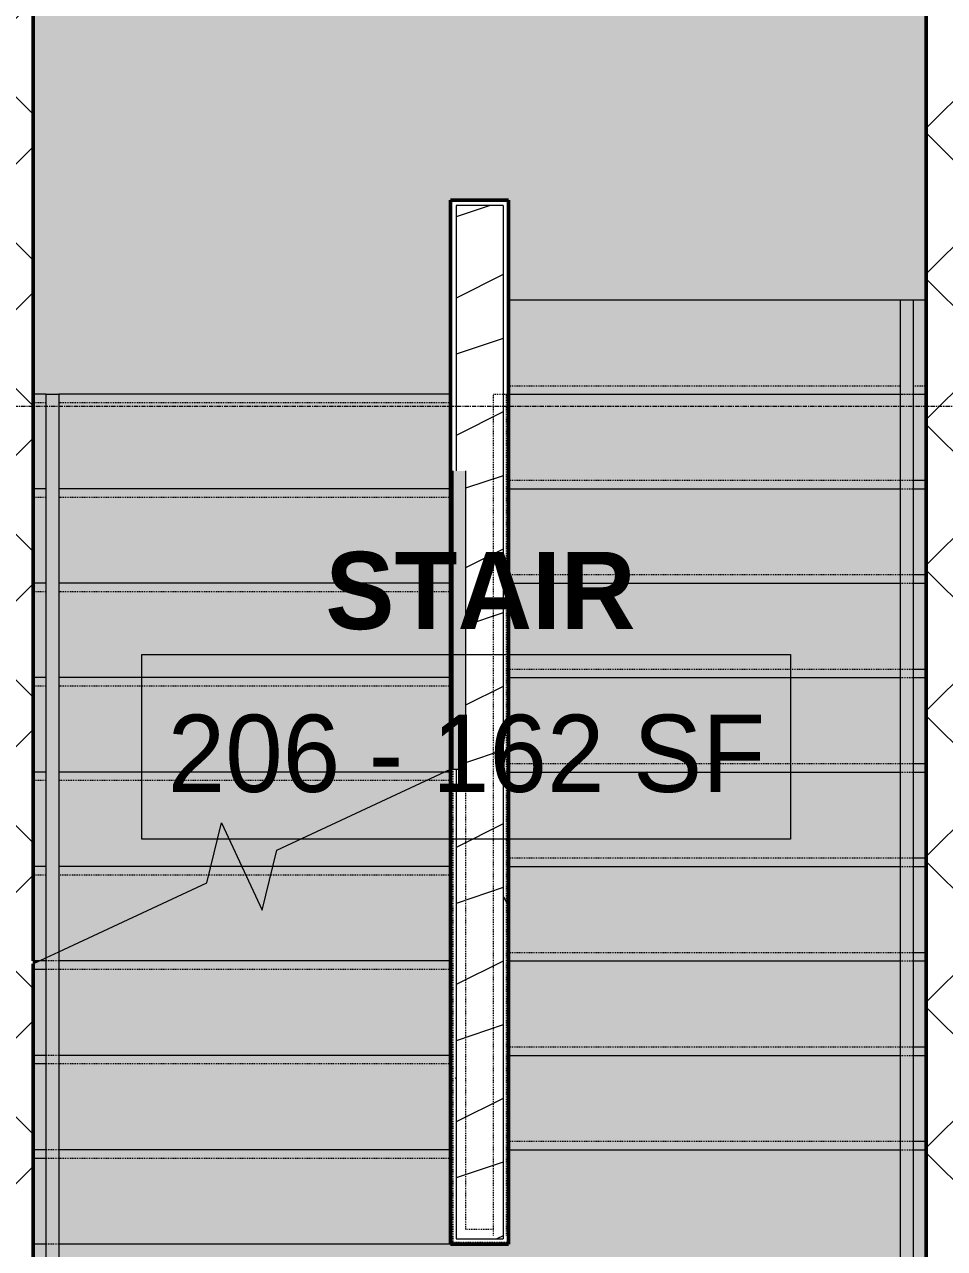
# Model space of a CAD drawing. Header units: inches. Extents: x -4218 to -1814, y 9706 to 12426.
# Drawn here: x -2633.3 to -2526.2, y 10069.1 to 10211.7 of the extents above; entities that cross this region are included whole.
import ezdxf

# ---------------------------------------------------------------- set-up
doc = ezdxf.new("R2010")
doc.units = ezdxf.units.IN
doc.header["$MEASUREMENT"] = 0
doc.linetypes.add('Grid Line 1_2_', pattern=[0.875, 0.5, -0.125, 0.125, -0.125])
doc.linetypes.add('Overhead 1_16_', pattern=[0.101562, 0.0625, -0.039062])
for name, color, linetype, lineweight in [('0-1', 7, 'Continuous', 5), ('0-5', 135, 'Continuous', 13), ('A-AREA-IDEN', 2, 'Continuous', 9), ('A-FLOR-1', 10, 'Continuous', 13), ('A-FLOR-HRAL-1', 9, 'Continuous', 9), ('A-FLOR-HRAL-2', 7, 'Continuous', 9), ('A-FLOR-HRAL-MBND-1', 7, 'Overhead 1_16_', 9), ('A-WALL-2', 250, 'Continuous', 50), ('A-WALL-3', 10, 'Continuous', 13), ('A-WALL-PATT-1', 7, 'Continuous', 9), ('A-WALL-PATT-4', 53, 'Continuous', 9), ('A-WALL-PATT-5', 252, 'Continuous', 9), ('I-WALL-1', 250, 'Continuous', 50), ('S-GRID-1', 1, 'Grid Line 1_2_', 9), ('S-STRS-1', 21, 'Continuous', 5), ('S-STRS-2', 7, 'Continuous', 9), ('S-STRS-3', 7, 'Overhead 1_16_', 9), ('S-STRS-MBND-1', 7, 'Overhead 1_16_', 9), ('S-STRS-MBND-2', 7, 'Continuous', 9)]:
    doc.layers.add(name, color=color, linetype=linetype, lineweight=lineweight)
doc.layers.add('A-AREA-PATT-1', color=7, linetype='Continuous', lineweight=9, transparency=1)
doc.styles.add('Century Gothic', font='ufonts.com_century-gothic.ttf', dxfattribs={"height": 9})
doc.styles.add('Century Gothic_B', font='GOTHICB.TTF', dxfattribs={"height": 9})
pattern_1 = [(45, (0, 0), (-8.485281, 8.485281), []), (135, (0, 0), (-8.485281, -8.485281), [])]
pattern_2 = [(0, (0, 0), (30.72, 7.68), [1.267, -21.773, 1.267, -21.773, -122.88]), (0, (0, 0), (30.72, 7.68), [-46.08, 1.267, -44.813, 1.267, -21.773, -53.76]), (0, (0, 0), (30.72, 7.68), [-115.2, 1.267, -14.093, 1.267, -37.133]), (120, (11.52, 3.84), (-22.011075, 22.7643004), [1.267, -21.773, 1.267, -21.773, -122.88]), (120, (11.52, 3.84), (-22.011075, 22.7643004), [-46.08, 1.267, -44.813, 1.267, -21.773, -53.76]), (120, (11.52, 3.84), (-22.011075, 22.7643004), [-115.2, 1.267, -14.093, 1.267, -37.133]), (240, (15.36, 19.2), (-8.708925, -30.4443004), [1.267, -21.773, 1.267, -21.773, -122.88]), (240, (15.36, 19.2), (-8.708925, -30.4443004), [-46.08, 1.267, -44.813, 1.267, -21.773, -53.76]), (240, (15.36, 19.2), (-8.708925, -30.4443004), [-115.2, 1.267, -14.093, 1.267, -37.133])]

# ---------------------------------------------------------------- blocks, each defined once
blk = doc.blocks.new('CTR - 1st Phase - Shell_rvt-1-FLOOR PLAN - 2ND FLOOR')
at = {"layer": 'S-GRID-1'}
blk.add_line((-1814.21, 10167.19), (-4168.71, 10167.19), dxfattribs=at)
blk = doc.blocks.new('Railing - Railing-2254618-FLOOR PLAN - 2ND FLOOR')
at = {"layer": 'A-FLOR-HRAL-1'}
for points in [[(-2529.82, 10080.59), (-2529.82, 10179.59), (-2531.32, 10179.59), (-2531.32, 10080.59)], [(-2629.32, 10069.59), (-2629.32, 10103.65), (-2630.82, 10102.95), (-2630.82, 10069.59)], [(-2531.32, 10069.59), (-2529.82, 10069.59), (-2529.82, 10080.59), (-2531.32, 10080.59), (-2531.32, 10079.91)], [(-2630.82, 10023.09), (-2629.32, 10024.59), (-2629.32, 10069.59), (-2630.82, 10069.59), (-2630.82, 10024.59)], [(-2529.82, 10023.09), (-2529.82, 10069.59), (-2531.32, 10069.59), (-2531.32, 10024.59)]]:
    blk.add_hatch(color=256, dxfattribs=at).paths.add_polyline_path(points, flags=0)
at = {"layer": 'A-FLOR-HRAL-2'}
for p, q in [((-2531.32, 10179.59), (-2529.82, 10179.59)), ((-2531.32, 10080.59), (-2531.32, 10179.59)), ((-2529.82, 10080.59), (-2529.82, 10179.59)), ((-2629.32, 10103.65), (-2629.32, 10069.59)), ((-2630.82, 10102.95), (-2630.82, 10069.59)), ((-2531.32, 10069.59), (-2531.32, 10080.59)), ((-2529.82, 10069.59), (-2529.82, 10080.59)), ((-2630.82, 10069.59), (-2630.82, 10023.09)), ((-2629.32, 10069.59), (-2629.32, 10024.59)), ((-2531.32, 10024.59), (-2531.32, 10069.59)), ((-2529.82, 10023.09), (-2529.82, 10069.59))]:
    blk.add_line(p, q, dxfattribs=at)
blk = doc.blocks.new('Railing - Railing-2254793-FLOOR PLAN - 2ND FLOOR')
at = {"layer": 'A-FLOR-HRAL-1'}
blk.add_hatch(color=256, dxfattribs=at).paths.add_polyline_path([(-2630.82, 10102.95), (-2629.32, 10103.65), (-2629.32, 10168.59), (-2630.82, 10168.59), (-2630.82, 10108.38)], flags=0)
at = {"layer": 'A-FLOR-HRAL-2'}
for p, q in [((-2630.82, 10168.59), (-2629.32, 10168.59)), ((-2630.82, 10168.59), (-2630.82, 10102.95)), ((-2629.32, 10168.59), (-2629.32, 10103.65)), ((-2630.82, 10102.95), (-2629.32, 10103.65))]:
    blk.add_line(p, q, dxfattribs=at)
at = {"layer": 'A-FLOR-HRAL-MBND-1'}
for p, q in [((-2531.32, 10168.59), (-2529.82, 10168.59)), ((-2531.32, 10080.59), (-2531.32, 10168.59)), ((-2529.82, 10080.59), (-2529.82, 10168.59)), ((-2629.32, 10103.65), (-2629.32, 10069.59)), ((-2630.82, 10102.95), (-2630.82, 10069.59)), ((-2531.32, 10069.59), (-2531.32, 10080.59)), ((-2529.82, 10069.59), (-2529.82, 10080.59)), ((-2630.82, 10069.59), (-2630.82, 10023.09)), ((-2629.32, 10069.59), (-2629.32, 10024.59)), ((-2531.32, 10024.59), (-2531.32, 10069.59)), ((-2529.82, 10023.09), (-2529.82, 10069.59))]:
    blk.add_line(p, q, dxfattribs=at)
blk = doc.blocks.new('Railing - Railing-2227777-FLOOR PLAN - 2ND FLOOR')
at = {"layer": 'A-FLOR-HRAL-1'}
blk.add_hatch(color=256, dxfattribs=at).paths.add_polyline_path([(-2583.07, 10124.93), (-2581.95, 10124.93), (-2581.95, 10159.67), (-2583.45, 10159.67), (-2583.45, 10124.93), (-2583.36, 10124.93)], flags=0)
at = {"layer": 'A-FLOR-HRAL-2'}
for p, q in [((-2583.45, 10159.69), (-2583.45, 10124.93)), ((-2581.95, 10159.69), (-2581.95, 10124.93)), ((-2583.45, 10124.93), (-2581.95, 10124.93))]:
    blk.add_line(p, q, dxfattribs=at)
at = {"layer": 'A-FLOR-HRAL-MBND-1'}
for p, q in [((-2578.7, 10168.59), (-2577.2, 10168.59)), ((-2578.7, 10080.59), (-2578.7, 10168.59)), ((-2577.2, 10080.59), (-2577.2, 10168.59)), ((-2583.45, 10124.93), (-2583.45, 10069.84)), ((-2581.95, 10124.93), (-2581.95, 10071.34)), ((-2578.7, 10070.59), (-2578.7, 10080.59)), ((-2577.2, 10070.59), (-2577.2, 10080.59)), ((-2581.95, 10071.34), (-2578.7, 10071.34)), ((-2583.45, 10069.84), (-2577.2, 10069.84))]:
    blk.add_line(p, q, dxfattribs=at)
blk = doc.blocks.new('CTR - 1st Phase -Stairs _ Elevators_rvt-1-FLOOR PLAN - 2ND FLOOR')
at = {"layer": 'A-WALL-PATT-1'}
h = blk.add_hatch(dxfattribs=at)
h.set_pattern_fill('FP_1', color=256, style=0, pattern_type=2)
h.set_pattern_definition(pattern_2)
h.paths.add_polyline_path([(-2583.7, 10069.59), (-2583.07, 10069.59), (-2583.07, 10124.93), (-2583.45, 10124.93), (-2583.45, 10159.67), (-2583.07, 10159.67), (-2583.07, 10191.21), (-2583.7, 10191.21), (-2583.7, 10080.59)], flags=0)
h = blk.add_hatch(dxfattribs=at)
h.set_pattern_fill('FP_1', color=256, style=0, pattern_type=2)
h.set_pattern_definition(pattern_2)
h.paths.add_polyline_path([(-2576.95, 10069.59), (-2576.95, 10191.21), (-2583.07, 10191.21), (-2583.07, 10190.59), (-2577.57, 10190.59), (-2577.57, 10070.21), (-2583.07, 10070.21), (-2583.07, 10069.59), (-2577.57, 10069.59)], flags=0)
at = {"layer": 'A-WALL-PATT-4'}
h = blk.add_hatch(dxfattribs=at)
h.set_pattern_fill('FP_2', color=256, style=0, pattern_type=2)
h.set_pattern_definition([(216.87, (6.397, 15.994), (47.9809429, 31.9870857), [7.997, -71.971]), (206.565, (15.994, 11.196), (-15.993714, -15.9941327), [17.881, -17.881]), (198.435, (15.994, 3.199), (-31.9867405, -15.9938803), [10.115, -40.461])])
h.paths.add_polyline_path([(-2577.57, 10070.21), (-2577.57, 10190.59), (-2583.07, 10190.59), (-2583.07, 10159.67), (-2581.95, 10159.67), (-2581.95, 10124.93), (-2583.07, 10124.93), (-2583.07, 10070.21)], flags=0)
at = {"layer": 'A-WALL-PATT-5'}
h = blk.add_hatch(dxfattribs=at)
h.set_pattern_fill('FP_47', color=256, style=0, pattern_type=2)
h.set_pattern_definition(pattern_1)
h.paths.add_polyline_path([(-2636.87, 10021.59), (-2632.32, 10021.59), (-2632.32, 10253.59), (-2640.32, 10253.59), (-2640.32, 10021.59)], flags=0)
h = blk.add_hatch(dxfattribs=at)
h.set_pattern_fill('FP_47', color=256, style=0, pattern_type=2)
h.set_pattern_definition(pattern_1)
h.paths.add_polyline_path([(-2528.32, 10021.59), (-2520.32, 10021.59), (-2520.32, 10253.59), (-2528.32, 10253.59), (-2528.32, 10027.95)], flags=0)
at = {"layer": 'S-STRS-1'}
h = blk.add_hatch(color=256, dxfattribs=at)
h.paths.add_polyline_path([(-2531.32, 10168.59), (-2531.32, 10179.59), (-2576.95, 10179.59), (-2576.95, 10168.59)], flags=0)
h.paths.add_polyline_path([(-2528.32, 10168.59), (-2528.32, 10179.59), (-2529.82, 10179.59), (-2529.82, 10168.59)], flags=0)
h = blk.add_hatch(color=256, dxfattribs=at)
h.paths.add_polyline_path([(-2632.32, 10157.59), (-2630.82, 10157.59), (-2630.82, 10168.59), (-2632.32, 10168.59)], flags=0)
h.paths.add_polyline_path([(-2583.7, 10157.59), (-2583.7, 10168.59), (-2629.32, 10168.59), (-2629.32, 10157.59), (-2586.21, 10157.59)], flags=0)
h = blk.add_hatch(color=256, dxfattribs=at)
h.paths.add_polyline_path([(-2576.95, 10157.59), (-2531.32, 10157.59), (-2531.32, 10168.59), (-2576.95, 10168.59)], flags=0)
h.paths.add_polyline_path([(-2528.32, 10157.59), (-2528.32, 10168.59), (-2529.82, 10168.59), (-2529.82, 10157.59)], flags=0)
h = blk.add_hatch(color=256, dxfattribs=at)
h.paths.add_polyline_path([(-2632.32, 10146.59), (-2630.82, 10146.59), (-2630.82, 10157.59), (-2632.32, 10157.59), (-2632.32, 10148.59)], flags=0)
h.paths.add_polyline_path([(-2629.32, 10146.59), (-2583.7, 10146.59), (-2583.7, 10157.59), (-2629.32, 10157.59), (-2629.32, 10148.59)], flags=0)
h = blk.add_hatch(color=256, dxfattribs=at)
h.paths.add_polyline_path([(-2531.32, 10146.59), (-2531.32, 10157.59), (-2576.95, 10157.59), (-2576.95, 10146.59)], flags=0)
h.paths.add_polyline_path([(-2528.32, 10146.59), (-2528.32, 10157.59), (-2529.82, 10157.59), (-2529.82, 10146.59)], flags=0)
h = blk.add_hatch(color=256, dxfattribs=at)
h.paths.add_polyline_path([(-2619.98, 10135.59), (-2583.7, 10135.59), (-2583.7, 10146.59), (-2629.32, 10146.59), (-2629.32, 10135.59)], flags=0)
h.paths.add_polyline_path([(-2630.82, 10135.59), (-2630.82, 10146.59), (-2632.32, 10146.59), (-2632.32, 10135.59)], flags=0)
h = blk.add_hatch(color=256, dxfattribs=at)
h.paths.add_polyline_path([(-2531.32, 10135.59), (-2531.32, 10146.59), (-2576.95, 10146.59), (-2576.95, 10135.59)], flags=0)
h.paths.add_polyline_path([(-2528.32, 10135.59), (-2528.32, 10146.59), (-2529.82, 10146.59), (-2529.82, 10135.59)], flags=0)
h = blk.add_hatch(color=256, dxfattribs=at)
h.paths.add_polyline_path([(-2632.32, 10124.59), (-2630.82, 10124.59), (-2630.82, 10135.59), (-2632.32, 10135.59), (-2632.32, 10128.49)], flags=0)
h.paths.add_polyline_path([(-2584.42, 10124.59), (-2583.7, 10124.93), (-2583.7, 10135.59), (-2629.32, 10135.59), (-2629.32, 10124.59), (-2586.21, 10124.59)], flags=0)
h = blk.add_hatch(color=256, dxfattribs=at)
h.paths.add_polyline_path([(-2531.32, 10124.59), (-2531.32, 10135.59), (-2576.95, 10135.59), (-2576.95, 10124.59)], flags=0)
h.paths.add_polyline_path([(-2528.32, 10124.59), (-2528.32, 10135.59), (-2529.82, 10135.59), (-2529.82, 10124.59)], flags=0)
for points in [[(-2584.42, 10124.59), (-2583.7, 10124.59), (-2583.7, 10124.93)], [(-2632.32, 10102.25), (-2631.6, 10102.59), (-2632.32, 10102.59)]]:
    blk.add_hatch(color=256, dxfattribs=at).paths.add_polyline_path(points, flags=0)
h = blk.add_hatch(color=256, dxfattribs=at)
h.paths.add_polyline_path([(-2630.82, 10113.59), (-2630.82, 10124.59), (-2632.32, 10124.59), (-2632.32, 10113.59), (-2631.6, 10113.59)], flags=0)
h.paths.add_polyline_path([(-2629.32, 10113.59), (-2611.63, 10113.59), (-2610.39, 10118.69), (-2608.01, 10113.59), (-2604.4, 10113.59), (-2603.93, 10115.49), (-2584.42, 10124.59), (-2629.32, 10124.59), (-2629.32, 10114.29)], flags=0)
h = blk.add_hatch(color=256, dxfattribs=at)
h.paths.add_polyline_path([(-2608.01, 10113.59), (-2610.39, 10118.69), (-2611.63, 10113.59), (-2610.39, 10113.59)], flags=0)
h.paths.add_polyline_path([(-2603.93, 10113.59), (-2583.7, 10113.59), (-2583.7, 10124.59), (-2584.42, 10124.59), (-2603.93, 10115.49), (-2604.4, 10113.59)], flags=0)
h = blk.add_hatch(color=256, dxfattribs=at)
h.paths.add_polyline_path([(-2531.32, 10113.59), (-2531.32, 10124.59), (-2576.95, 10124.59), (-2576.95, 10113.59)], flags=0)
h.paths.add_polyline_path([(-2528.32, 10113.59), (-2528.32, 10124.59), (-2529.82, 10124.59), (-2529.82, 10113.59)], flags=0)
h = blk.add_hatch(color=256, dxfattribs=at)
h.paths.add_polyline_path([(-2631.6, 10102.59), (-2630.82, 10102.95), (-2630.82, 10113.59), (-2632.32, 10113.59), (-2632.32, 10102.59)], flags=0)
h.paths.add_polyline_path([(-2629.32, 10103.65), (-2612.09, 10111.69), (-2611.63, 10113.59), (-2629.32, 10113.59), (-2629.32, 10108.38)], flags=0)
h.paths.add_polyline_path([(-2605.63, 10108.49), (-2604.4, 10113.59), (-2608.01, 10113.59)], flags=0)
h = blk.add_hatch(color=256, dxfattribs=at)
h.paths.add_polyline_path([(-2630.82, 10102.59), (-2630.82, 10102.95), (-2631.6, 10102.59)], flags=0)
h.paths.add_polyline_path([(-2629.32, 10102.59), (-2583.7, 10102.59), (-2583.7, 10113.59), (-2604.4, 10113.59), (-2605.63, 10108.49), (-2608.01, 10113.59), (-2611.63, 10113.59), (-2612.09, 10111.69), (-2629.32, 10103.65), (-2629.32, 10102.95)], flags=0)
h = blk.add_hatch(color=256, dxfattribs=at)
h.paths.add_polyline_path([(-2531.32, 10102.59), (-2531.32, 10113.59), (-2576.95, 10113.59), (-2576.95, 10102.59)], flags=0)
h.paths.add_polyline_path([(-2529.82, 10102.59), (-2528.32, 10102.59), (-2528.32, 10113.59), (-2529.82, 10113.59), (-2529.82, 10108.38)], flags=0)
h = blk.add_hatch(color=256, dxfattribs=at)
h.paths.add_polyline_path([(-2629.32, 10091.59), (-2583.7, 10091.59), (-2583.7, 10102.59), (-2629.32, 10102.59)], flags=0)
h.paths.add_polyline_path([(-2632.32, 10091.59), (-2630.82, 10091.59), (-2630.82, 10102.59), (-2631.6, 10102.59), (-2632.32, 10102.25)], flags=0)
h = blk.add_hatch(color=256, dxfattribs=at)
h.paths.add_polyline_path([(-2531.32, 10091.59), (-2531.32, 10102.59), (-2576.95, 10102.59), (-2576.95, 10091.59)], flags=0)
h.paths.add_polyline_path([(-2528.32, 10091.59), (-2528.32, 10102.59), (-2529.82, 10102.59), (-2529.82, 10091.59)], flags=0)
h = blk.add_hatch(color=256, dxfattribs=at)
h.paths.add_polyline_path([(-2586.21, 10080.59), (-2583.7, 10080.59), (-2583.7, 10091.59), (-2629.32, 10091.59), (-2629.32, 10080.59), (-2619.98, 10080.59)], flags=0)
h.paths.add_polyline_path([(-2630.82, 10080.59), (-2630.82, 10091.59), (-2632.32, 10091.59), (-2632.32, 10080.59)], flags=0)
h = blk.add_hatch(color=256, dxfattribs=at)
h.paths.add_polyline_path([(-2576.95, 10080.59), (-2531.32, 10080.59), (-2531.32, 10091.59), (-2576.95, 10091.59)], flags=0)
h.paths.add_polyline_path([(-2528.32, 10080.59), (-2528.32, 10091.59), (-2529.82, 10091.59), (-2529.82, 10080.59)], flags=0)
h = blk.add_hatch(color=256, dxfattribs=at)
h.paths.add_polyline_path([(-2529.82, 10021.59), (-2528.32, 10021.59), (-2528.32, 10080.59), (-2529.82, 10080.59), (-2529.84, 10023.09), (-2630.82, 10023.09), (-2630.82, 10069.59), (-2632.32, 10069.59), (-2632.32, 10021.59), (-2531.32, 10021.59)], flags=0)
h.paths.add_polyline_path([(-2628.86, 10024.59), (-2531.32, 10024.59), (-2531.32, 10080.59), (-2576.95, 10080.59), (-2576.95, 10069.59), (-2629.32, 10069.59), (-2629.28, 10024.59)], flags=0)
h = blk.add_hatch(color=256, dxfattribs=at)
h.paths.add_polyline_path([(-2619.98, 10069.59), (-2583.7, 10069.59), (-2583.7, 10080.59), (-2629.32, 10080.59), (-2629.32, 10069.59)], flags=0)
h.paths.add_polyline_path([(-2630.82, 10069.59), (-2630.82, 10080.59), (-2632.32, 10080.59), (-2632.32, 10069.59)], flags=0)
at = {"layer": 'A-FLOR-1'}
for p, q in [((-2576.95, 10179.59), (-2531.32, 10179.59)), ((-2529.82, 10179.59), (-2528.32, 10179.59))]:
    blk.add_line(p, q, dxfattribs=at)
at = {"layer": 'A-WALL-2'}
for p, q in [((-2632.32, 10102.59), (-2632.32, 10253.59)), ((-2528.32, 10253.59), (-2528.32, 10021.59)), ((-2632.32, 10021.59), (-2632.32, 10102.25))]:
    blk.add_line(p, q, dxfattribs=at)
at = {"layer": 'A-WALL-3'}
for p, q in [((-2577.57, 10190.59), (-2583.07, 10190.59)), ((-2583.07, 10190.59), (-2583.07, 10159.67)), ((-2577.57, 10190.59), (-2577.57, 10070.21)), ((-2583.07, 10124.93), (-2583.07, 10070.21)), ((-2583.07, 10070.21), (-2577.57, 10070.21))]:
    blk.add_line(p, q, dxfattribs=at)
at = {"layer": 'I-WALL-1'}
for p, q in [((-2583.07, 10191.21), (-2583.7, 10191.21)), ((-2583.7, 10191.21), (-2583.7, 10069.59)), ((-2577.57, 10191.21), (-2583.07, 10191.21)), ((-2576.95, 10191.21), (-2577.57, 10191.21)), ((-2576.95, 10069.59), (-2576.95, 10191.21)), ((-2583.7, 10069.59), (-2583.07, 10069.59)), ((-2583.07, 10069.59), (-2577.57, 10069.59)), ((-2577.57, 10069.59), (-2576.95, 10069.59))]:
    blk.add_line(p, q, dxfattribs=at)
at = {"layer": 'S-STRS-2'}
for p, q in [((-2576.95, 10179.59), (-2531.32, 10179.59)), ((-2529.82, 10179.59), (-2528.32, 10179.59)), ((-2630.82, 10168.59), (-2632.32, 10168.59)), ((-2583.7, 10168.59), (-2629.32, 10168.59)), ((-2576.95, 10168.59), (-2531.32, 10168.59)), ((-2529.82, 10168.59), (-2528.32, 10168.59)), ((-2630.82, 10157.59), (-2632.32, 10157.59)), ((-2583.7, 10157.59), (-2629.32, 10157.59)), ((-2576.95, 10157.59), (-2531.32, 10157.59)), ((-2529.82, 10157.59), (-2528.32, 10157.59)), ((-2630.82, 10146.59), (-2632.32, 10146.59)), ((-2583.7, 10146.59), (-2629.32, 10146.59)), ((-2576.95, 10146.59), (-2531.32, 10146.59)), ((-2529.82, 10146.59), (-2528.32, 10146.59)), ((-2630.82, 10135.59), (-2632.32, 10135.59)), ((-2583.7, 10135.59), (-2629.32, 10135.59)), ((-2576.95, 10135.59), (-2531.32, 10135.59)), ((-2529.82, 10135.59), (-2528.32, 10135.59)), ((-2630.82, 10124.59), (-2632.32, 10124.59)), ((-2584.42, 10124.59), (-2629.32, 10124.59)), ((-2583.7, 10124.59), (-2584.42, 10124.59)), ((-2576.95, 10124.59), (-2531.32, 10124.59)), ((-2529.82, 10124.59), (-2528.32, 10124.59)), ((-2630.82, 10113.59), (-2632.32, 10113.59)), ((-2611.63, 10113.59), (-2629.32, 10113.59)), ((-2608.01, 10113.59), (-2611.63, 10113.59)), ((-2604.4, 10113.59), (-2608.01, 10113.59)), ((-2583.7, 10113.59), (-2604.4, 10113.59)), ((-2576.95, 10113.59), (-2531.32, 10113.59)), ((-2529.82, 10113.59), (-2528.32, 10113.59)), ((-2632.32, 10102.59), (-2632.32, 10102.25)), ((-2631.6, 10102.59), (-2632.32, 10102.59)), ((-2630.82, 10102.59), (-2631.6, 10102.59)), ((-2583.7, 10102.59), (-2629.32, 10102.59)), ((-2576.95, 10102.59), (-2531.32, 10102.59)), ((-2529.82, 10102.59), (-2528.32, 10102.59)), ((-2630.82, 10091.59), (-2632.32, 10091.59)), ((-2583.7, 10091.59), (-2629.32, 10091.59)), ((-2576.95, 10091.59), (-2531.32, 10091.59)), ((-2529.82, 10091.59), (-2528.32, 10091.59)), ((-2630.82, 10080.59), (-2632.32, 10080.59)), ((-2583.7, 10080.59), (-2629.32, 10080.59)), ((-2576.95, 10080.59), (-2531.32, 10080.59)), ((-2529.82, 10080.59), (-2528.32, 10080.59)), ((-2630.82, 10069.59), (-2632.32, 10069.59)), ((-2583.7, 10069.59), (-2629.32, 10069.59))]:
    blk.add_line(p, q, dxfattribs=at)
at = {"layer": 'S-STRS-3'}
for p, q in [((-2576.95, 10169.59), (-2531.32, 10169.59)), ((-2529.82, 10169.59), (-2528.32, 10169.59)), ((-2630.82, 10167.59), (-2632.32, 10167.59)), ((-2583.7, 10167.59), (-2629.32, 10167.59)), ((-2576.95, 10158.59), (-2531.32, 10158.59)), ((-2529.82, 10158.59), (-2528.32, 10158.59)), ((-2630.82, 10156.59), (-2632.32, 10156.59)), ((-2583.7, 10156.59), (-2629.32, 10156.59)), ((-2576.95, 10147.59), (-2531.32, 10147.59)), ((-2529.82, 10147.59), (-2528.32, 10147.59)), ((-2630.82, 10145.59), (-2632.32, 10145.59)), ((-2583.7, 10145.59), (-2629.32, 10145.59)), ((-2576.95, 10136.59), (-2531.32, 10136.59)), ((-2529.82, 10136.59), (-2528.32, 10136.59)), ((-2630.82, 10134.59), (-2632.32, 10134.59)), ((-2583.7, 10134.59), (-2629.32, 10134.59)), ((-2576.95, 10125.59), (-2531.32, 10125.59)), ((-2529.82, 10125.59), (-2528.32, 10125.59)), ((-2630.82, 10123.59), (-2632.32, 10123.59)), ((-2586.57, 10123.59), (-2629.32, 10123.59)), ((-2583.7, 10123.59), (-2586.57, 10123.59)), ((-2576.95, 10114.59), (-2531.32, 10114.59)), ((-2529.82, 10114.59), (-2528.32, 10114.59)), ((-2630.82, 10112.59), (-2632.32, 10112.59)), ((-2611.87, 10112.59), (-2629.32, 10112.59)), ((-2607.54, 10112.59), (-2611.87, 10112.59)), ((-2604.64, 10112.59), (-2607.54, 10112.59)), ((-2583.7, 10112.59), (-2604.64, 10112.59)), ((-2576.95, 10103.59), (-2531.32, 10103.59)), ((-2529.82, 10103.59), (-2528.32, 10103.59)), ((-2630.82, 10101.59), (-2632.32, 10101.59)), ((-2583.7, 10101.59), (-2629.32, 10101.59)), ((-2576.95, 10092.59), (-2531.32, 10092.59)), ((-2529.82, 10092.59), (-2528.32, 10092.59)), ((-2630.82, 10090.59), (-2632.32, 10090.59)), ((-2583.7, 10090.59), (-2629.32, 10090.59)), ((-2576.95, 10081.59), (-2531.32, 10081.59)), ((-2529.82, 10081.59), (-2528.32, 10081.59)), ((-2630.82, 10079.59), (-2632.32, 10079.59)), ((-2583.7, 10079.59), (-2629.32, 10079.59))]:
    blk.add_line(p, q, dxfattribs=at)
at = {"layer": 'S-STRS-MBND-1'}
for p, q in [((-2576.95, 10168.59), (-2528.32, 10168.59)), ((-2576.95, 10080.59), (-2576.95, 10168.59)), ((-2528.32, 10080.59), (-2528.32, 10168.59)), ((-2576.95, 10158.59), (-2528.32, 10158.59)), ((-2576.95, 10157.59), (-2528.32, 10157.59)), ((-2576.95, 10147.59), (-2528.32, 10147.59)), ((-2576.95, 10146.59), (-2528.32, 10146.59)), ((-2576.95, 10136.59), (-2528.32, 10136.59)), ((-2576.95, 10135.59), (-2528.32, 10135.59)), ((-2576.95, 10125.59), (-2528.32, 10125.59)), ((-2583.7, 10123.59), (-2586.57, 10123.59)), ((-2583.7, 10124.59), (-2584.42, 10124.59)), ((-2576.95, 10124.59), (-2528.32, 10124.59)), ((-2608.01, 10113.59), (-2611.63, 10113.59)), ((-2583.7, 10113.59), (-2604.4, 10113.59)), ((-2576.95, 10114.59), (-2528.32, 10114.59)), ((-2576.95, 10113.59), (-2528.32, 10113.59)), ((-2607.54, 10112.59), (-2611.87, 10112.59)), ((-2583.7, 10112.59), (-2604.64, 10112.59)), ((-2583.7, 10103.59), (-2583.7, 10069.59)), ((-2576.95, 10103.59), (-2528.32, 10103.59)), ((-2632.32, 10102.25), (-2632.32, 10069.59)), ((-2583.7, 10102.59), (-2631.6, 10102.59)), ((-2576.95, 10102.59), (-2528.32, 10102.59)), ((-2583.7, 10101.59), (-2632.32, 10101.59)), ((-2576.95, 10092.59), (-2528.32, 10092.59)), ((-2583.7, 10091.59), (-2632.32, 10091.59)), ((-2583.7, 10090.59), (-2632.32, 10090.59)), ((-2576.95, 10091.59), (-2528.32, 10091.59)), ((-2583.7, 10080.59), (-2632.32, 10080.59)), ((-2576.95, 10081.59), (-2528.32, 10081.59)), ((-2576.95, 10080.59), (-2576.95, 10069.59)), ((-2576.95, 10080.59), (-2528.32, 10080.59)), ((-2528.32, 10021.59), (-2528.32, 10080.59)), ((-2583.7, 10079.59), (-2632.32, 10079.59)), ((-2632.32, 10069.59), (-2632.32, 10021.59)), ((-2583.7, 10069.59), (-2632.32, 10069.59)), ((-2576.95, 10069.59), (-2583.7, 10069.59))]:
    blk.add_line(p, q, dxfattribs=at)
at = {"layer": 'S-STRS-MBND-2'}
for p, q in [((-2603.93, 10115.49), (-2583.7, 10124.93)), ((-2612.09, 10111.69), (-2610.39, 10118.69)), ((-2610.39, 10118.69), (-2605.63, 10108.49)), ((-2605.63, 10108.49), (-2603.93, 10115.49)), ((-2629.32, 10103.65), (-2612.09, 10111.69)), ((-2632.32, 10102.25), (-2630.82, 10102.95))]:
    blk.add_line(p, q, dxfattribs=at)
at = {"layer": '0-5'}
for name in ['Railing - Railing-2254618-FLOOR PLAN - 2ND FLOOR', 'Railing - Railing-2254793-FLOOR PLAN - 2ND FLOOR', 'Railing - Railing-2227777-FLOOR PLAN - 2ND FLOOR']:
    blk.add_blockref(name, (0, 0), dxfattribs=at)

msp = doc.modelspace()

# ---------------------------------------------------------------- hatches: boundary and pattern name
at = {"layer": 'A-AREA-PATT-1'}
msp.add_hatch(color=256, dxfattribs=at).paths.add_polyline_path([(-2592.55752, 10168.5894), (-2583.69874, 10168.5894), (-2583.69874, 10191.2144), (-2576.94874, 10191.2144), (-2576.94874, 10179.5894), (-2528.32374, 10179.5894), (-2528.32374, 10253.5894), (-2620.57374, 10253.5894), (-2620.57374, 10218.5894), (-2622.32374, 10218.5894), (-2622.32374, 10253.5894), (-2632.32374, 10253.5894), (-2632.32374, 10168.5894), (-2608.32374, 10168.5894)], flags=0)

# ---------------------------------------------------------------- linework, layer by layer
at = {"layer": 'A-AREA-IDEN', "flags": 128}
msp.add_lwpolyline([(-2619.64371, 10138.27063), (-2544.1382, 10138.27063), (-2544.1382, 10116.77457), (-2619.64371, 10116.77457)], close=True, dxfattribs=at)

# ---------------------------------------------------------------- block references
at = {"layer": '0-1'}
for name in ['CTR - 1st Phase - Shell_rvt-1-FLOOR PLAN - 2ND FLOOR', 'CTR - 1st Phase -Stairs _ Elevators_rvt-1-FLOOR PLAN - 2ND FLOOR']:
    msp.add_blockref(name, (0, 0), dxfattribs=at)

# ---------------------------------------------------------------- texts
at = {"layer": 'A-AREA-IDEN', "char_height": 9, "attachment_point": 1}
for s, insert, width, style in [('STAIR', (-2598.2752, 10150.23878), 39.39, 'Century Gothic_B'), ('206 - 162 SF', (-2616.64371, 10131.27063), 83.931, 'Century Gothic')]:
    msp.add_mtext(s, dxfattribs=dict(at, insert=insert, width=width, style=style))

doc.saveas('drawing.dxf')
